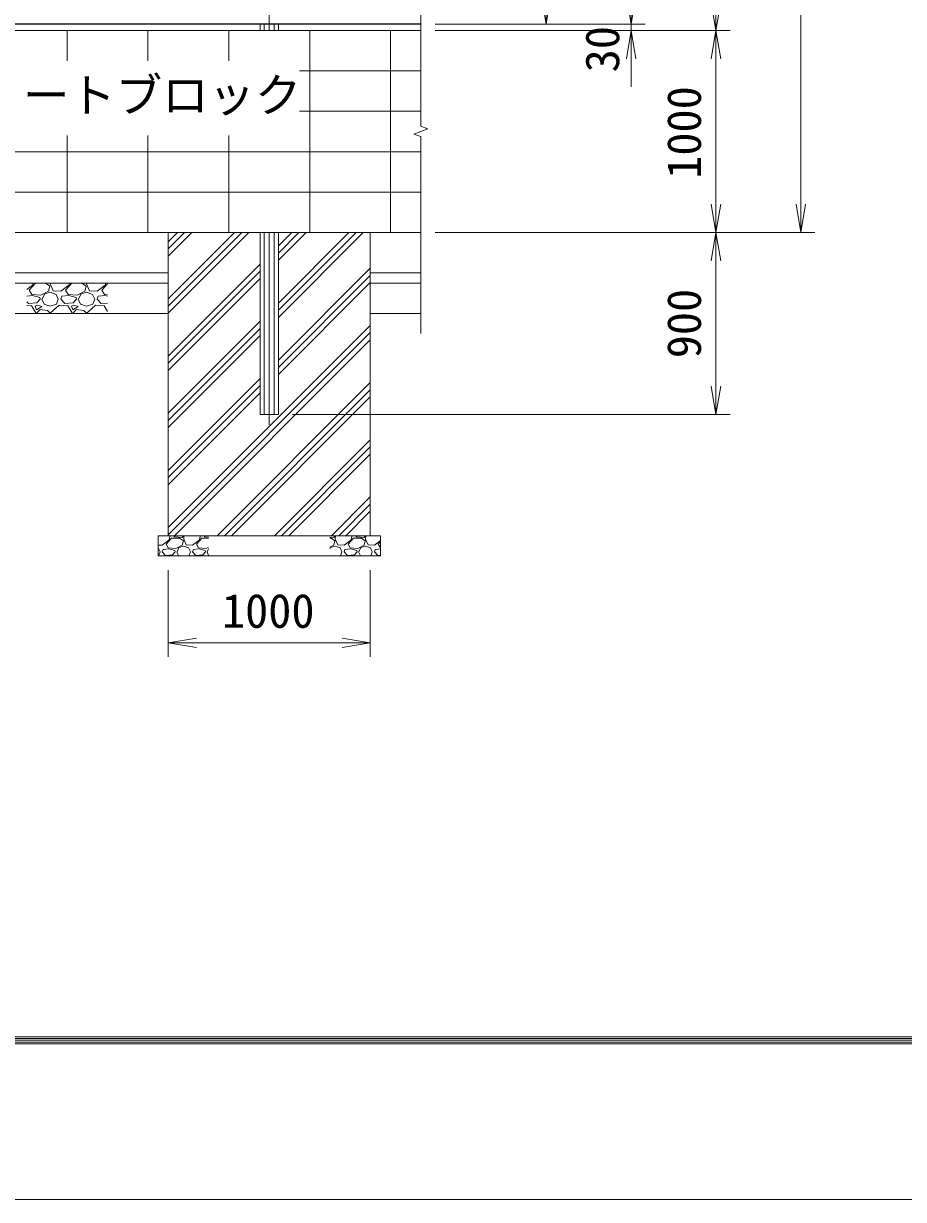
# Model space of a CAD drawing. Units: millimetres, scale not verified. Extents: x -14700 to 14700, y -10395 to 10395.
# Drawn here: x -8180 to -3826, y -10395 to -4577 of the extents above; entities that cross this region are included whole.
import ezdxf
from ezdxf.enums import TextEntityAlignment as Align

# ---------------------------------------------------------------- set-up
doc = ezdxf.new("R2010")
doc.units = ezdxf.units.MM
doc.header["$LTSCALE"] = 70
doc.linetypes.add('USER1', pattern=[50.8, 31.75, -6.35, 6.35, -6.35])
for name, color, linetype, lineweight in [('0-0_D-STR-TXT', 7, 'Continuous', 9), ('0-1_D-STR1', 1, 'Continuous', 18), ('0-2_D-BMK', 2, 'USER1', 13), ('0-5_D-DCR-HCH', 7, 'Continuous', 9), ('0-6_D-STR4', 7, 'Continuous', 9), ('0-7_D-BGD', 7, 'Continuous', 9), ('0-8_D-STR-DIM', 7, 'Continuous', 9), ('0-9_0', 7, 'Continuous', 9), ('0-B_D-TTL', 7, 'Continuous', 9)]:
    doc.layers.add(name, color=color, linetype=linetype, lineweight=lineweight)
doc.styles.add('ＭＳ ゴシック', font='')
doc.styles.get('ＭＳ ゴシック').set_extended_font_data('MS Gothic')

# ---------------------------------------------------------------- blocks, each defined once
blk = doc.blocks.new('_Open')
at = {"layer": '0-9_0'}
blk.add_line((-70, 11.67), (0, 0), dxfattribs=at)
blk.add_lwpolyline([(-70, -11.67), (0, 0), (-70, 0)], dxfattribs=at)

msp = doc.modelspace()

# ---------------------------------------------------------------- linework, layer by layer
at = {"layer": '0-1_D-STR1'}
for p, q in [((-11009.16, -4578.3), (-6214.16, -4578.3)), ((-11009.16, -4581.3), (-6214.16, -4581.3)), ((-7009.16, -4581.3), (-7009.16, -4611.3)), ((-6989.16, -4581.3), (-6989.16, -4611.3)), ((-6939.16, -4611.3), (-6939.16, -4581.3)), ((-6919.16, -4611.3), (-6919.16, -4581.3)), ((-6989.16, -5611.3), (-6989.16, -6511.3)), ((-6939.16, -6511.3), (-6939.16, -5611.3)), ((-6919.16, -6511.3), (-6919.16, -5611.3))]:
    msp.add_line(p, q, dxfattribs=at)
msp.add_lwpolyline([(-7009.16, -5611.3), (-7009.16, -6511.3), (-6919.16, -6511.3)], dxfattribs=at)
at = {"layer": '0-2_D-BMK'}
for p, q in [((-6964.16, -4611.3), (-6964.16, -3840.35)), ((-6964.16, -6562.3), (-6964.16, -5611.3))]:
    msp.add_line(p, q, dxfattribs=at)
at = {"layer": '0-5_D-DCR-HCH'}
for p, q in [((-7464.16, -5727.49), (-7347.96, -5611.3)), ((-7464.16, -6010.33), (-7065.12, -5611.3)), ((-7464.16, -5692.14), (-7383.32, -5611.3)), ((-7464.16, -5974.98), (-7100.48, -5611.3)), ((-7464.16, -5656.78), (-7418.67, -5611.3)), ((-7464.16, -5939.62), (-7135.83, -5611.3)), ((-6919.16, -5748.18), (-6782.28, -5611.3)), ((-6919.16, -6031.02), (-6499.43, -5611.3)), ((-6919.16, -5712.82), (-6817.63, -5611.3)), ((-6919.16, -5995.66), (-6534.79, -5611.3)), ((-6919.16, -5677.47), (-6852.99, -5611.3)), ((-6919.16, -5960.31), (-6570.15, -5611.3)), ((-7464.16, -6222.47), (-7009.16, -5767.47)), ((-7464.16, -6257.82), (-7009.16, -5802.82)), ((-6919.16, -6243.15), (-6464.16, -5788.15)), ((-8164.16, -5893.02), (-8135.79, -5871.1)), ((-8151.99, -5896.3), (-8120.49, -5861.3)), ((-8135.79, -5871.1), (-8132.66, -5861.3)), ((-8071.35, -5861.3), (-8049.39, -5876.5)), ((-8047.38, -5861.3), (-8047.59, -5865.7)), ((-8047.59, -5865.7), (-8033.19, -5899.9)), ((-7995.39, -5901.7), (-7955.79, -5871.1)), ((-7971.99, -5896.3), (-7940.49, -5861.3)), ((-7955.79, -5871.1), (-7952.66, -5861.3)), ((-7891.35, -5861.3), (-7869.39, -5876.5)), ((-7867.38, -5861.3), (-7867.59, -5865.7)), ((-7867.59, -5865.7), (-7853.19, -5899.9)), ((-7815.39, -5901.7), (-7775.79, -5871.1)), ((-7791.99, -5896.3), (-7764.16, -5865.37)), ((-7775.79, -5871.1), (-7772.66, -5861.3)), ((-7464.16, -6293.18), (-7009.16, -5838.18)), ((-6919.16, -6278.51), (-6464.16, -5823.51)), ((-6919.16, -6313.86), (-6464.16, -5858.86)), ((-8135.79, -5923.3), (-8164.16, -5926.28)), ((-8139.39, -5917.9), (-8151.99, -5896.3)), ((-8094.39, -5921.5), (-8139.39, -5917.9)), ((-8099.79, -5932.3), (-8135.79, -5923.3)), ((-8097.99, -5941.3), (-8099.79, -5932.3)), ((-8056.59, -5901.7), (-8094.39, -5921.5)), ((-8087.19, -5941.3), (-8076.39, -5916.1)), ((-8076.39, -5916.1), (-8047.59, -5907.1)), ((-8049.39, -5876.5), (-8056.59, -5901.7)), ((-8047.59, -5907.1), (-8018.79, -5917.9)), ((-8033.19, -5899.9), (-7995.39, -5901.7)), ((-8018.79, -5917.9), (-8007.99, -5941.3)), ((-7995.39, -5941.3), (-7989.99, -5926.9)), ((-7955.79, -5923.3), (-7989.99, -5926.9)), ((-7959.39, -5917.9), (-7971.99, -5896.3)), ((-7914.39, -5921.5), (-7959.39, -5917.9)), ((-7919.79, -5932.3), (-7955.79, -5923.3)), ((-7917.99, -5941.3), (-7919.79, -5932.3)), ((-7876.59, -5901.7), (-7914.39, -5921.5)), ((-7907.19, -5941.3), (-7896.39, -5916.1)), ((-7896.39, -5916.1), (-7867.59, -5907.1)), ((-7869.39, -5876.5), (-7876.59, -5901.7)), ((-7867.59, -5907.1), (-7838.79, -5917.9)), ((-7853.19, -5899.9), (-7815.39, -5901.7)), ((-7838.79, -5917.9), (-7827.99, -5941.3)), ((-7815.39, -5941.3), (-7809.99, -5926.9)), ((-7775.79, -5923.3), (-7809.99, -5926.9)), ((-7779.39, -5917.9), (-7791.99, -5896.3)), ((-7764.16, -5919.12), (-7779.39, -5917.9)), ((-7764.16, -5926.21), (-7775.79, -5923.3)), ((-8141.19, -5973.7), (-8164.16, -5971.78)), ((-8121.39, -6006.1), (-8141.19, -5973.7)), ((-8110.59, -5970.1), (-8123.19, -5975.5)), ((-8123.19, -5975.5), (-8115.99, -5993.5)), ((-8115.99, -5993.5), (-8088.99, -5977.3)), ((-8097.99, -5991.7), (-8115.99, -6009.7)), ((-8097.99, -5941.3), (-8114.19, -5959.3)), ((-8088.99, -5977.3), (-8110.59, -5970.1)), ((-8061.99, -5997.1), (-8097.99, -5991.7)), ((-8088.99, -5941.3), (-8078.19, -5966.5)), ((-8078.19, -5966.5), (-8047.59, -5975.5)), ((-8047.59, -5975.5), (-8016.99, -5966.5)), ((-8004.39, -5970.1), (-8045.79, -6007.9)), ((-8016.99, -5966.5), (-8007.99, -5941.3)), ((-7961.19, -5973.7), (-8004.39, -5970.1)), ((-7975.59, -5962.9), (-7995.39, -5941.3)), ((-7934.19, -5959.3), (-7975.59, -5962.9)), ((-7941.39, -6006.1), (-7961.19, -5973.7)), ((-7930.59, -5970.1), (-7943.19, -5975.5)), ((-7943.19, -5975.5), (-7935.99, -5993.5)), ((-7935.99, -5993.5), (-7908.99, -5977.3)), ((-7917.99, -5991.7), (-7935.99, -6009.7)), ((-7917.99, -5941.3), (-7934.19, -5959.3)), ((-7908.99, -5977.3), (-7930.59, -5970.1)), ((-7881.99, -5997.1), (-7917.99, -5991.7)), ((-7908.99, -5941.3), (-7898.19, -5966.5)), ((-7898.19, -5966.5), (-7867.59, -5975.5)), ((-7867.59, -5975.5), (-7836.99, -5966.5)), ((-7824.39, -5970.1), (-7865.79, -6007.9)), ((-7836.99, -5966.5), (-7827.99, -5941.3)), ((-7781.19, -5973.7), (-7824.39, -5970.1)), ((-7795.59, -5962.9), (-7815.39, -5941.3)), ((-7764.16, -5960.16), (-7795.59, -5962.9)), ((-7764.16, -6001.58), (-7781.19, -5973.7)), ((-8123.06, -6011.3), (-8121.39, -6006.1)), ((-8115.99, -6009.7), (-8114.93, -6011.3)), ((-8047.59, -6009.7), (-8061.99, -5997.1)), ((-8047.59, -6011.3), (-8047.59, -6009.7)), ((-8045.79, -6007.9), (-8045.95, -6011.3)), ((-7943.06, -6011.3), (-7941.39, -6006.1)), ((-7935.99, -6009.7), (-7934.93, -6011.3)), ((-7867.59, -6009.7), (-7881.99, -5997.1)), ((-7867.59, -6011.3), (-7867.59, -6009.7)), ((-7865.79, -6007.9), (-7865.95, -6011.3)), ((-7464.16, -6505.31), (-7009.16, -6050.31)), ((-7464.16, -7070.99), (-6464.16, -6070.99)), ((-7464.16, -6540.66), (-7009.16, -6085.66)), ((-7464.16, -7106.35), (-6464.16, -6106.35)), ((-7464.16, -6576.02), (-7009.16, -6121.02)), ((-7433.75, -7111.3), (-6464.16, -6141.7)), ((-7464.16, -6788.15), (-7009.16, -6333.15)), ((-7464.16, -6823.51), (-7009.16, -6368.51)), ((-7221.62, -7111.3), (-6464.16, -6353.84)), ((-7186.26, -7111.3), (-6464.16, -6389.19)), ((-7464.16, -6858.86), (-7009.16, -6403.86)), ((-7150.91, -7111.3), (-6464.16, -6424.55)), ((-6938.77, -7111.3), (-6464.16, -6636.68)), ((-6903.42, -7111.3), (-6464.16, -6672.03)), ((-6868.06, -7111.3), (-6464.16, -6707.39)), ((-6655.93, -7111.3), (-6464.16, -6919.52)), ((-6620.58, -7111.3), (-6464.16, -6954.88)), ((-6585.22, -7111.3), (-6464.16, -6990.23)), ((-7474.59, -7153.8), (-7447.59, -7123.8)), ((-7464.09, -7171.8), (-7474.59, -7153.8)), ((-7461.09, -7132.8), (-7454.21, -7111.3)), ((-7447.59, -7123.8), (-7408.59, -7123.8)), ((-7435.93, -7111.3), (-7432.59, -7116.3)), ((-7432.59, -7116.3), (-7395.09, -7120.8)), ((-7408.59, -7123.8), (-7389.09, -7137.3)), ((-7395.09, -7120.8), (-7389.81, -7111.3)), ((-7389.09, -7137.3), (-7395.09, -7158.3)), ((-7344.09, -7158.3), (-7311.09, -7132.8)), ((-7324.59, -7153.8), (-7297.59, -7123.8)), ((-7314.09, -7171.8), (-7324.59, -7153.8)), ((-7311.09, -7132.8), (-7304.21, -7111.3)), ((-7297.59, -7123.8), (-7264.16, -7123.8)), ((-7285.93, -7111.3), (-7282.59, -7116.3)), ((-7282.59, -7116.3), (-7264.16, -7118.51)), ((-6664.16, -7118.51), (-6645.09, -7120.8)), ((-6664.16, -7123.8), (-6658.59, -7123.8)), ((-6658.59, -7123.8), (-6639.09, -7137.3)), ((-6645.09, -7120.8), (-6639.81, -7111.3)), ((-6639.09, -7137.3), (-6645.09, -7158.3)), ((-6636.78, -7111.3), (-6637.59, -7128.3)), ((-6637.59, -7128.3), (-6625.59, -7156.8)), ((-6574.59, -7153.8), (-6547.59, -7123.8)), ((-6564.09, -7171.8), (-6574.59, -7153.8)), ((-6561.09, -7132.8), (-6554.21, -7111.3)), ((-6495.09, -7120.8), (-6489.81, -7111.3)), ((-6489.09, -7137.3), (-6495.09, -7158.3)), ((-6486.78, -7111.3), (-6487.59, -7128.3)), ((-6487.59, -7128.3), (-6475.59, -7156.8)), ((-6444.09, -7158.3), (-6414.16, -7135.17)), ((-6424.59, -7153.8), (-6414.16, -7142.2)), ((-6414.16, -7171.69), (-6424.59, -7153.8)), ((-7514.16, -7171.59), (-7513.59, -7171.8)), ((-7513.59, -7171.8), (-7504.59, -7191.3)), ((-7511.73, -7211.3), (-7504.59, -7191.3)), ((-7494.09, -7191.3), (-7489.59, -7179.3)), ((-7461.09, -7176.3), (-7489.59, -7179.3)), ((-7426.59, -7174.8), (-7464.09, -7171.8)), ((-7431.09, -7183.8), (-7461.09, -7176.3)), ((-7429.59, -7191.3), (-7443.09, -7206.3)), ((-7429.59, -7191.3), (-7431.09, -7183.8)), ((-7395.09, -7158.3), (-7426.59, -7174.8)), ((-7422.09, -7191.3), (-7413.52, -7211.3)), ((-7420.59, -7191.3), (-7411.59, -7170.3)), ((-7411.59, -7170.3), (-7387.59, -7162.8)), ((-7387.59, -7162.8), (-7363.59, -7171.8)), ((-7375.59, -7156.8), (-7344.09, -7158.3)), ((-7363.59, -7171.8), (-7354.59, -7191.3)), ((-7361.73, -7211.3), (-7354.59, -7191.3)), ((-7344.09, -7191.3), (-7339.59, -7179.3)), ((-7327.59, -7209.3), (-7344.09, -7191.3)), ((-7311.09, -7176.3), (-7339.59, -7179.3)), ((-7293.09, -7206.3), (-7327.59, -7209.3)), ((-7276.59, -7174.8), (-7314.09, -7171.8)), ((-7281.09, -7183.8), (-7311.09, -7176.3)), ((-7279.59, -7191.3), (-7293.09, -7206.3)), ((-7279.59, -7191.3), (-7281.09, -7183.8)), ((-7264.16, -7168.28), (-7276.59, -7174.8)), ((-7272.09, -7191.3), (-7264.16, -7209.82)), ((-7270.59, -7191.3), (-7264.16, -7176.28)), ((-6645.09, -7158.3), (-6664.16, -7168.28)), ((-6664.16, -7176.28), (-6661.59, -7170.3)), ((-6664.16, -7209.82), (-6663.52, -7211.3)), ((-6661.59, -7170.3), (-6637.59, -7162.8)), ((-6637.59, -7162.8), (-6613.59, -7171.8)), ((-6613.59, -7171.8), (-6604.59, -7191.3)), ((-6611.73, -7211.3), (-6604.59, -7191.3)), ((-6594.09, -7191.3), (-6589.59, -7179.3)), ((-6561.09, -7176.3), (-6589.59, -7179.3)), ((-6526.59, -7174.8), (-6564.09, -7171.8)), ((-6531.09, -7183.8), (-6561.09, -7176.3)), ((-6529.59, -7191.3), (-6543.09, -7206.3)), ((-6529.59, -7191.3), (-6531.09, -7183.8)), ((-6495.09, -7158.3), (-6526.59, -7174.8)), ((-6522.09, -7191.3), (-6513.52, -7211.3)), ((-6520.59, -7191.3), (-6511.59, -7170.3)), ((-6511.59, -7170.3), (-6487.59, -7162.8)), ((-6487.59, -7162.8), (-6463.59, -7171.8)), ((-6475.59, -7156.8), (-6444.09, -7158.3)), ((-6463.59, -7171.8), (-6454.59, -7191.3)), ((-6461.73, -7211.3), (-6454.59, -7191.3)), ((-6444.09, -7191.3), (-6439.59, -7179.3)), ((-6427.59, -7209.3), (-6444.09, -7191.3)), ((-6414.16, -7176.62), (-6439.59, -7179.3)), ((-6414.16, -7208.13), (-6427.59, -7209.3))]:
    msp.add_line(p, q, dxfattribs=at)
for points in [[(-8114.19, -5959.3), (-8155.59, -5962.9), (-8164.16, -5953.56)], [(-7514.16, -7157.34), (-7494.09, -7158.3), (-7461.09, -7132.8)], [(-7386.78, -7111.3), (-7387.59, -7128.3), (-7375.59, -7156.8)], [(-6625.59, -7156.8), (-6594.09, -7158.3), (-6561.09, -7132.8)], [(-6547.59, -7123.8), (-6508.59, -7123.8), (-6489.09, -7137.3)], [(-6535.93, -7111.3), (-6532.59, -7116.3), (-6495.09, -7120.8)], [(-7443.09, -7206.3), (-7477.59, -7209.3), (-7494.09, -7191.3)], [(-6543.09, -7206.3), (-6577.59, -7209.3), (-6594.09, -7191.3)]]:
    msp.add_lwpolyline(points, dxfattribs=at)
at = {"layer": '0-6_D-STR4'}
for p, q in [((-11164.16, -4611.3), (-6214.16, -4611.3)), ((-7964.16, -4761.3), (-7964.16, -4611.3)), ((-7564.16, -4761.3), (-7564.16, -4611.3)), ((-7164.16, -4761.3), (-7164.16, -4611.3)), ((-6764.16, -5611.3), (-6764.16, -4611.3)), ((-6364.16, -5611.3), (-6364.16, -4611.3)), ((-6814.16, -4811.3), (-6214.16, -4811.3)), ((-6814.16, -5011.3), (-6214.16, -5011.3)), ((-7964.16, -5611.3), (-7964.16, -5131.3)), ((-7564.16, -5611.3), (-7564.16, -5131.3)), ((-7164.16, -5611.3), (-7164.16, -5131.3)), ((-11164.16, -5211.3), (-6214.16, -5211.3)), ((-11164.16, -5411.3), (-6214.16, -5411.3)), ((-7464.16, -7111.3), (-7464.16, -5611.3)), ((-6464.16, -7111.3), (-6464.16, -5611.3)), ((-8464.16, -5811.3), (-7464.16, -5811.3)), ((-6464.16, -5811.3), (-6214.16, -5811.3)), ((-8464.16, -5861.3), (-7464.16, -5861.3)), ((-6464.16, -5861.3), (-6214.16, -5861.3)), ((-8464.16, -6011.3), (-7464.16, -6011.3)), ((-6464.16, -6011.3), (-6214.16, -6011.3)), ((-6414.16, -7111.3), (-7514.16, -7111.3)), ((-7514.16, -7111.3), (-7514.16, -7211.3)), ((-6414.16, -7111.3), (-6414.16, -7211.3)), ((-6414.16, -7211.3), (-7514.16, -7211.3))]:
    msp.add_line(p, q, dxfattribs=at)
at = {"layer": '0-7_D-BGD'}
msp.add_line((-11464.16, -5611.3), (-6214.16, -5611.3), dxfattribs=at)
at = {"layer": '0-8_D-STR-DIM'}
for p, q in [((-4334.16, -5471.3), (-4334.16, 4278.7)), ((-6214.16, -3256.95), (-6214.16, -5085.65)), ((-6144.16, -4581.3), (-5524.16, -4581.3)), ((-6144.16, -4581.3), (-5104.16, -4581.3)), ((-6144.16, -4581.3), (-5104.16, -4581.3)), ((-5174.16, -4581.3), (-5174.16, -4611.3)), ((-6144.16, -4611.3), (-5104.16, -4611.3)), ((-6144.16, -4611.3), (-4684.16, -4611.3)), ((-6144.16, -4611.3), (-4684.16, -4611.3)), ((-5174.16, -4751.3), (-5174.16, -4891.3)), ((-4754.16, -4751.3), (-4754.16, -5471.3)), ((-6249.39, -5124.12), (-6178.92, -5098.47)), ((-6178.92, -5098.47), (-6214.16, -5085.65)), ((-6214.16, -5136.95), (-6249.39, -5124.12)), ((-6214.16, -5136.95), (-6214.16, -6111.3)), ((-6144.16, -5611.3), (-4684.16, -5611.3)), ((-6144.16, -5611.3), (-4264.16, -5611.3)), ((-6144.16, -5611.3), (-4684.16, -5611.3)), ((-4754.16, -5751.3), (-4754.16, -6371.3)), ((-6849.16, -6511.3), (-4684.16, -6511.3)), ((-7464.16, -7281.3), (-7464.16, -7711)), ((-6464.16, -7281.3), (-6464.16, -7711)), ((-7324.16, -7641), (-6604.16, -7641))]:
    msp.add_line(p, q, dxfattribs=at)
at = {"layer": '0-B_D-TTL', "color": 2, "lineweight": 18}
msp.add_lwpolyline([(-14700, 10395), (14700, 10395), (14700, -10395), (-14700, -10395)], close=True, dxfattribs=at)
at = {"layer": '0-B_D-TTL'}
for points in [[(-13755, 9625), (13755, 9625), (13755, -9625), (-13755, -9625)], [(-13746.25, 9616.25), (13746.25, 9616.25), (13746.25, -9616.25), (-13746.25, -9616.25)], [(-13737.5, 9607.5), (13737.5, 9607.5), (13737.5, -9607.5), (-13737.5, -9607.5)], [(-13728.75, 9598.75), (13728.75, 9598.75), (13728.75, -9598.75), (-13728.75, -9598.75)], [(-13720, 9590), (13720, 9590), (13720, -9590), (-13720, -9590)]]:
    msp.add_lwpolyline(points, close=True, dxfattribs=at)

# ---------------------------------------------------------------- block references
at = {"layer": '0-8_D-STR-DIM', "xscale": 2, "yscale": 2}
for p, rotation in [((-5594.16, -4581.3), 270), ((-5174.16, -4581.3), 270), ((-5174.16, -4581.3), 270), ((-4754.16, -4611.3), 270), ((-5174.16, -4611.3), 90), ((-4754.16, -4611.3), 90), ((-4754.16, -5611.3), 270), ((-4334.16, -5611.3), 270), ((-4754.16, -5611.3), 90), ((-4754.16, -6511.3), 270), ((-7464.16, -7641), 180)]:
    msp.add_blockref('_Open', p, dxfattribs=dict(at, rotation=rotation))
msp.add_blockref('_Open', (-6464.16, -7641), dxfattribs=at)

# ---------------------------------------------------------------- texts
at = {"layer": '0-0_D-STR-TXT', "style": 'ＭＳ ゴシック'}
msp.add_text('コンクリートブロック', height=168.3, dxfattribs=at).set_placement((-9101.21, -5066.18), align=Align.BOTTOM_LEFT)
at = {"layer": '0-8_D-STR-DIM', "style": 'ＭＳ ゴシック'}
for s, p in [('30', (-5182.09, -4818.6)), ('1000', (-4777.77, -5345.45)), ('900', (-4777.77, -6233.24))]:
    msp.add_text(s, height=168.3, rotation=90, dxfattribs=at).set_placement(p, align=Align.BOTTOM_LEFT)
msp.add_text('1000', height=168.3, dxfattribs=at).set_placement((-7198.31, -7617.38), align=Align.BOTTOM_LEFT)

doc.saveas('drawing.dxf')
